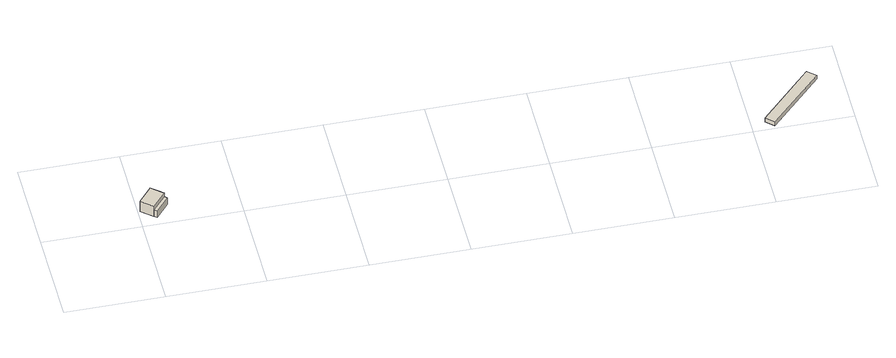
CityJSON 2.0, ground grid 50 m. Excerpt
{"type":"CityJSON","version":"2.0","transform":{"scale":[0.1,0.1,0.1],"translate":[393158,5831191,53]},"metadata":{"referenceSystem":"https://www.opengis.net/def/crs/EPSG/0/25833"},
"CityObjects":{
"building1":{"type":"Building","attributes":{"Gemeindeschluessel":"11000003","BezugspunktDach":"2200","function":"31001_1010","measuredHeight":7.61,"storeysAboveGround":1},"address":[{"country":"Germany","locality":"Berlin","thoroughfareNumber":"34","thoroughfareName":"Hans-Schumacher-Straße"}],"geometry":[{"type":"Solid","lod":"1","boundaries":[[[[0,1,2,3,4]],[[5,6,7,8,9]],[[5,9,4,3]],[[6,5,3,2]],[[7,6,2,1]],[[8,7,1,0]],[[9,8,0,4]]]]}]},
"building2":{"type":"Building","attributes":{"Gemeindeschluessel":"11000003","BezugspunktDach":"2200","function":"51009_1610","measuredHeight":4.34,"storeysAboveGround":0},"address":[{"country":"Germany","locality":"Berlin"}],"geometry":[{"type":"Solid","lod":"1","boundaries":[[[[10,11,12,13]],[[14,15,16,17]],[[14,17,13,12]],[[15,14,12,11]],[[16,15,11,10]],[[17,16,10,13]]]]}]},
"building3":{"type":"Building","attributes":{"Gemeindeschluessel":"11000003","BezugspunktDach":"2200","function":"31001_2000","measuredHeight":2.8,"storeysAboveGround":1},"address":[{"country":"Germany","locality":"Berlin","thoroughfareNumber":"10 (19)","thoroughfareName":"Schönerlinder Straße"}],"geometry":[{"type":"Solid","lod":"1","boundaries":[[[[18,19,20,21,22]],[[23,24,25,26,27]],[[23,27,22,21]],[[24,23,21,20]],[[25,24,20,19]],[[26,25,19,18]],[[27,26,18,22]]]]}]}
},
"vertices":[
[67,58,72],[136,137,72],[107,162,72],[78,187,72],[9,107,72],[78,187,6],[107,162,6],[136,137,6],[67,58,6],[9,107,6],
[82,45,50],[149,124,50],[136,137,50],[67,58,50],[136,137,7],[149,124,7],[82,45,7],[67,58,7],
[3106,2,47],[3373,275,47],[3352,294,47],[3330,313,47],[3066,39,47],[3330,313,22],[3352,294,22],[3373,275,22],[3106,2,22],[3066,39,22]
]}
